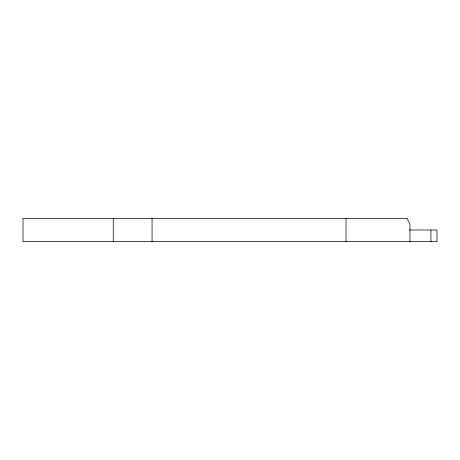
<?xml version="1.0" encoding="UTF-8"?>
<svg xmlns="http://www.w3.org/2000/svg" width="460" height="460" viewBox="0 0 460 460"><rect width="100%" height="100%" fill="white"/><g stroke="black" fill="none" stroke-linecap="round" stroke-linejoin="round"><path stroke-width="0.69" d="M409.371 230L437 230L437 241.638L23 241.638L23 218.362L407.06 218.362L409.969 224.181L409.969 241.638M430.934 230L430.934 241.638M346.035 218.362L346.035 241.638M152.064 218.362L152.064 241.638M113.269 218.362L113.269 241.638"/></g></svg>
